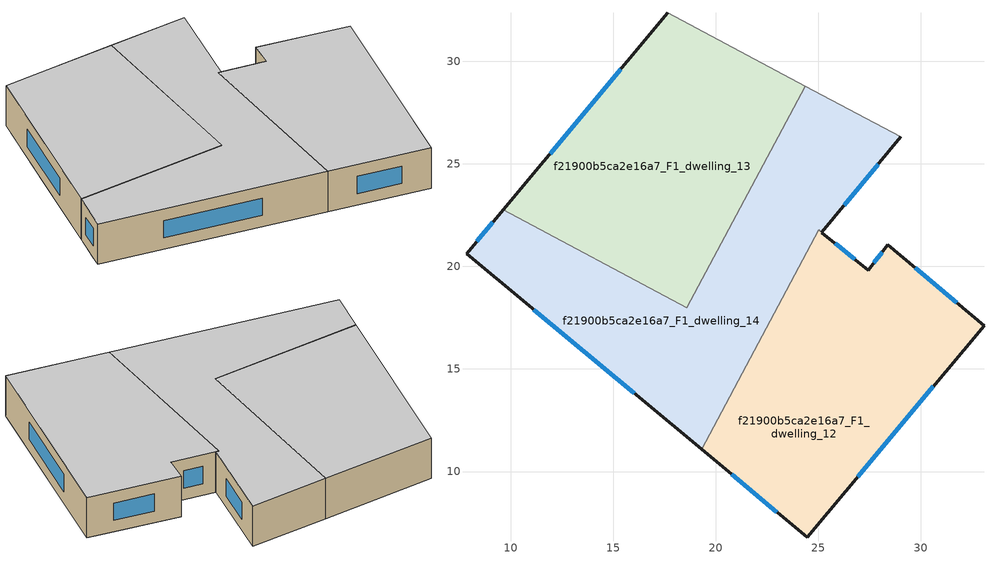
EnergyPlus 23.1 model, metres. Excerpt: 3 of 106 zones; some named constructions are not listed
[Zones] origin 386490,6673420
f21900b5ca2e16a7_F1_dwelling_12
 floor to f21900b5ca2e16a7_F0_dwelling_15 (EU_floor_Construction): 33.07,17.12 24.45,6.8 19.31,11.08 22.33,16.76 32.59,17.52 z3
 floor to f21900b5ca2e16a7_F0_dwelling_14 (EU_floor_Construction): 32.59,17.52 22.33,16.76 25.01,21.78 25.17,21.66 27.43,19.82 28.39,21.04 z3
 wall outside (EU_wall_Construction): 19.31,11.08 24.45,6.8 33.07,17.12 28.39,21.04 27.43,19.82 25.17,21.65 z3:6
 wall to f21900b5ca2e16a7_F1_dwelling_14 (EU_wall_Construction): 25.17,21.66 25.01,21.79 / 25.01,21.78 19.31,11.08 z3:6
 window (EU_Window_Construction): 26.91,9.75 30.61,14.17 / 20.77,9.86 22.98,8.03 / 26.78,20.34 25.82,21.13 / 28.12,20.69 27.7,20.17 / 31.73,18.24 29.73,19.92 z3.86:5.14
 ceiling to f21900b5ca2e16a7_F2_dwelling_12 (EU_floor_Construction): 24.45,6.8 33.07,17.12 28.39,21.04 27.43,19.82 25.17,21.65 25.01,21.79 19.31,11.08 z6
f21900b5ca2e16a7_F1_dwelling_13
 floor to f21900b5ca2e16a7_F0_dwelling_13 (EU_floor_Construction): 24.06,28.23 20.82,22.16 11.98,21.51 9.64,22.76 13.56,27.45 z3
 floor to f21900b5ca2e16a7_F0_dwelling_14 (EU_floor_Construction): 20.82,22.16 18.6,17.98 11.98,21.51 z3
 floor to f21900b5ca2e16a7_F0_dwelling_12 (EU_floor_Construction): 24.36,28.79 24.06,28.23 13.56,27.45 17.66,32.36 z3
 wall outside (EU_wall_Construction): 17.66,32.36 9.64,22.76 z3:6
 wall to f21900b5ca2e16a7_F1_dwelling_14 (EU_wall_Construction): 9.64,22.76 18.6,17.98 24.36,28.79 z3:6
 wall to f21900b5ca2e16a7_F1_dwelling_11 (EU_wall_Construction): 24.36,28.79 17.66,32.36 z3:6
 window (EU_Window_Construction): 15.37,29.61 11.93,25.5 z3.86:5.14
 ceiling to f21900b5ca2e16a7_F2_dwelling_13 (EU_floor_Construction): 18.6,17.98 24.36,28.79 17.66,32.36 9.64,22.76 z6
f21900b5ca2e16a7_F1_dwelling_14
 floor to f21900b5ca2e16a7_F0_dwelling_14 (EU_floor_Construction): 25.01,21.78 22.33,16.76 13.29,16.09 7.85,20.62 8.37,21.24 11.98,21.51 18.6,17.98 20.82,22.16 24.24,22.42 z3
 floor to f21900b5ca2e16a7_F0_dwelling_15 (EU_floor_Construction): 22.33,16.76 19.31,11.08 13.29,16.09 z3
 floor to f21900b5ca2e16a7_F0_dwelling_13 (EU_floor_Construction): 11.98,21.51 8.37,21.24 9.64,22.76 z3; 29.01,26.31 25.17,21.66 25.01,21.79 24.24,22.42 20.82,22.16 24.06,28.23 25.25,28.31 z3
 floor to f21900b5ca2e16a7_F0_dwelling_12 (EU_floor_Construction): 25.25,28.31 24.06,28.23 24.36,28.79 z3
 wall outside (EU_wall_Construction): 25.17,21.66 29.01,26.31 / 9.64,22.76 7.85,20.62 19.31,11.08 z3:6
 wall to f21900b5ca2e16a7_F1_dwelling_11 (EU_wall_Construction): 29.01,26.31 24.36,28.79 z3:6
 window (EU_Window_Construction): 26.27,22.99 27.91,24.98 / 11.12,17.89 16.03,13.81 / 9.13,22.15 8.36,21.23 z3.86:5.14
 ceiling to f21900b5ca2e16a7_F2_dwelling_14 (EU_floor_Construction): 19.31,11.08 25.01,21.79 25.17,21.66 29.01,26.31 24.36,28.79 18.6,17.98 9.64,22.76 7.85,20.62 z6
[SCHEDULE:FILE] Column Number=1; Rows to Skip at Top=0; Number of Hours of Data=8760; Column Separator=Comma; Interpolate to Timestep=No; Minutes per Item=60; Adjust Schedule for Daylight Savings=Yes
Name | File
EU_Step8_GainSchedule_f21900b5ca2e16a7_F3_dwelling_0_f000 | ../../schedules/f21900b5ca2e16a7/f21900b5ca2e16a7_F3_dwelling_0_f000_gain.csv
EU_Step8_GainSchedule_f21900b5ca2e16a7_F3_dwelling_1_f000 | ../../schedules/f21900b5ca2e16a7/f21900b5ca2e16a7_F3_dwelling_1_f000_gain.csv
EU_Step8_GainSchedule_f21900b5ca2e16a7_F3_dwelling_2_f000 | ../../schedules/f21900b5ca2e16a7/f21900b5ca2e16a7_F3_dwelling_2_f000_gain.csv
EU_Step8_GainSchedule_f21900b5ca2e16a7_F3_dwelling_3_f000 | ../../schedules/f21900b5ca2e16a7/f21900b5ca2e16a7_F3_dwelling_3_f000_gain.csv
EU_Step8_GainSchedule_f21900b5ca2e16a7_F3_dwelling_4_f000 | ../../schedules/f21900b5ca2e16a7/f21900b5ca2e16a7_F3_dwelling_4_f000_gain.csv
EU_Step8_GainSchedule_f21900b5ca2e16a7_F3_dwelling_5_f000 | ../../schedules/f21900b5ca2e16a7/f21900b5ca2e16a7_F3_dwelling_5_f000_gain.csv
EU_Step8_GainSchedule_f21900b5ca2e16a7_F3_dwelling_6_f000 | ../../schedules/f21900b5ca2e16a7/f21900b5ca2e16a7_F3_dwelling_6_f000_gain.csv
EU_Step8_GainSchedule_f21900b5ca2e16a7_F3_dwelling_7_f000 | ../../schedules/f21900b5ca2e16a7/f21900b5ca2e16a7_F3_dwelling_7_f000_gain.csv
EU_Step8_GainSchedule_f21900b5ca2e16a7_F3_dwelling_8_f000 | ../../schedules/f21900b5ca2e16a7/f21900b5ca2e16a7_F3_dwelling_8_f000_gain.csv
EU_Step8_GainSchedule_f21900b5ca2e16a7_F3_dwelling_9_f000 | ../../schedules/f21900b5ca2e16a7/f21900b5ca2e16a7_F3_dwelling_9_f000_gain.csv
EU_Step8_GainSchedule_f21900b5ca2e16a7_F3_dwelling_10_f000 | ../../schedules/f21900b5ca2e16a7/f21900b5ca2e16a7_F3_dwelling_10_f000_gain.csv
EU_Step8_GainSchedule_f21900b5ca2e16a7_F3_dwelling_11_f000 | ../../schedules/f21900b5ca2e16a7/f21900b5ca2e16a7_F3_dwelling_11_f000_gain.csv
EU_Step8_GainSchedule_f21900b5ca2e16a7_F3_dwelling_12_f000 | ../../schedules/f21900b5ca2e16a7/f21900b5ca2e16a7_F3_dwelling_12_f000_gain.csv
EU_Step8_GainSchedule_f21900b5ca2e16a7_F3_dwelling_13_f000 | ../../schedules/f21900b5ca2e16a7/f21900b5ca2e16a7_F3_dwelling_13_f000_gain.csv
EU_Step8_GainSchedule_f21900b5ca2e16a7_F3_dwelling_14_f000 | ../../schedules/f21900b5ca2e16a7/f21900b5ca2e16a7_F3_dwelling_14_f000_gain.csv
EU_Step8_GainSchedule_f21900b5ca2e16a7_F5_dwelling_12_f000 | ../../schedules/f21900b5ca2e16a7/f21900b5ca2e16a7_F5_dwelling_12_f000_gain.csv
EU_Step8_GainSchedule_f21900b5ca2e16a7_F5_dwelling_13_f000 | ../../schedules/f21900b5ca2e16a7/f21900b5ca2e16a7_F5_dwelling_13_f000_gain.csv
EU_Step8_GainSchedule_f21900b5ca2e16a7_F5_dwelling_14_f000 | ../../schedules/f21900b5ca2e16a7/f21900b5ca2e16a7_F5_dwelling_14_f000_gain.csv
